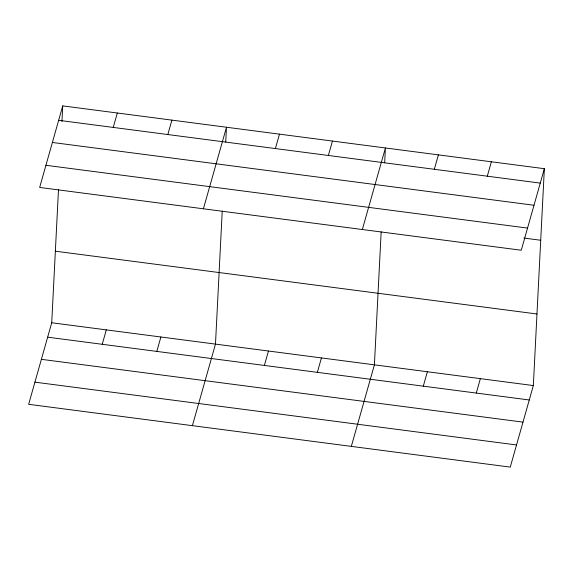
<?xml version="1.0" encoding="UTF-8"?>
<svg xmlns="http://www.w3.org/2000/svg" width="573" height="573" viewBox="0 0 573 573"><rect width="100%" height="100%" fill="white"/><g stroke="black" fill="none" stroke-linecap="round" stroke-linejoin="round"><path stroke-width="0.86" d="M544.35 168.691L521.272 250.236L39.659 187.443L62.736 105.89L544.35 168.691L533.341 385.557L510.264 467.11L28.65 404.309L51.728 322.764L58.482 189.749M61.941 121.598L62.736 105.89M222.231 211.1L215.477 344.115L192.399 425.66M225.733 142.075L226.485 127.242L203.408 208.794M381.16 231.821L374.405 364.836L351.328 446.388M384.662 162.804L385.421 147.963L362.344 229.515M113.239 127.421L117.322 113.01M102.23 344.294L106.306 329.876M167.825 134.54L171.9 120.122M156.816 351.414L160.891 336.996M275.384 148.565L279.466 134.146M264.375 365.438L268.451 351.02M328.365 155.469L332.44 141.058M317.349 372.343L321.432 357.924M434.32 169.286L438.395 154.875M423.304 386.159L427.386 371.741M487.294 176.198L491.376 161.779M476.285 393.064L480.36 378.653M58.661 120.309L540.267 183.102M52.387 142.462L534 205.256M45.933 165.289L527.54 228.083M523.937 238.067L540.719 240.252M55.359 251.196L536.973 313.99M51.728 322.764L533.341 385.557M47.645 337.175L529.259 399.975M41.378 359.328L522.991 422.129M34.917 382.155L516.531 444.956"/></g></svg>
